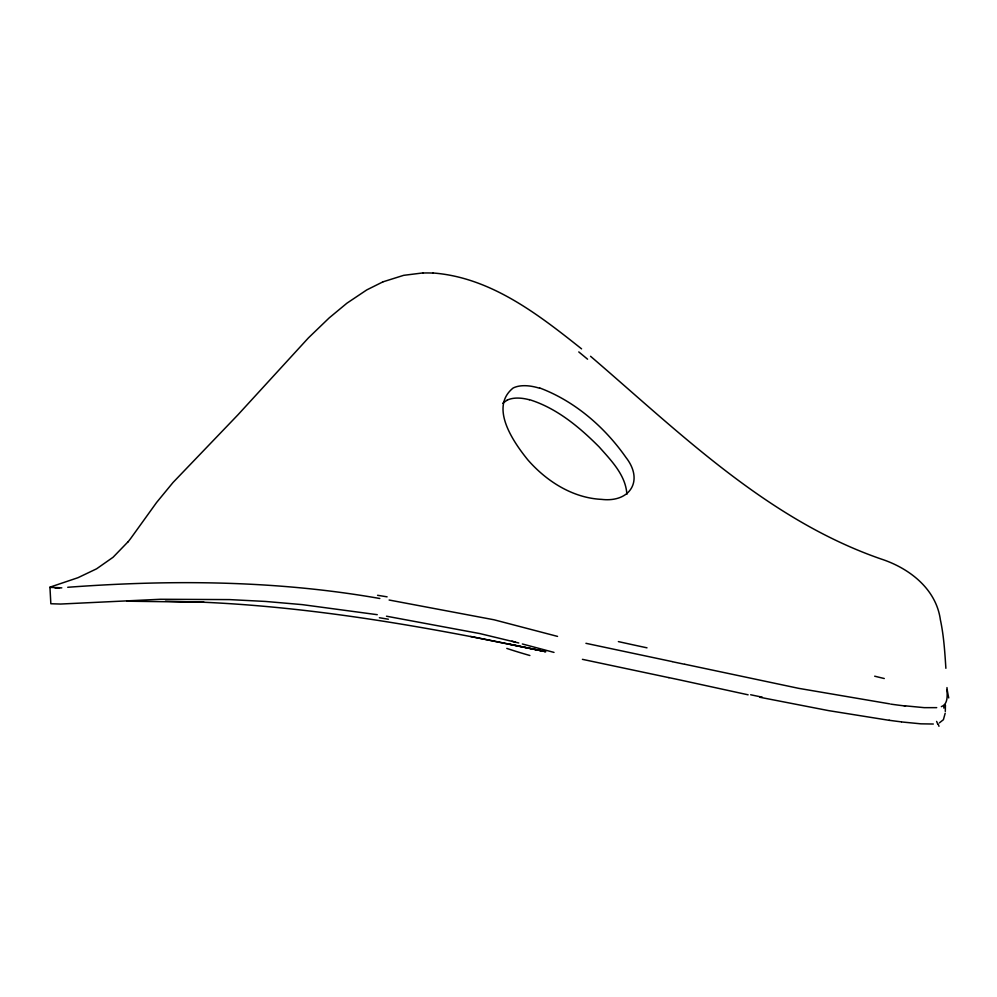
<?xml version="1.0" encoding="UTF-8"?>
<svg xmlns="http://www.w3.org/2000/svg" width="997" height="997" viewBox="0 0 997 997"><rect width="100%" height="100%" fill="white"/><g stroke="black" fill="none" stroke-linecap="round" stroke-linejoin="round"><path stroke-width="1.5" d="M626.864 494.338C625.854 475.245 611.149 460.477 599.172 446.943C579.282 426.99 556.625 408.047 529.295 399.598M377.265 614.688L302.178 604.618L265.414 601.44L229.547 599.596L160.405 599.272L60.58 604.045L50.847 603.746L49.937 587.158L77.953 577.712L96.572 568.826L113.06 557.273L127.952 541.894M945.306 711.434L945.418 705.091M945.181 713.254L943.399 719.709L939.373 722.875M502.687 403.287L507.299 400.034M382.86 281.889L366.759 289.915L346.931 303.188L329.197 317.893L308.434 337.883L237.971 414.789L173.042 482.473L156.629 502.438L130.781 538.343A165.851 98.578 -78.6 0 1 127.977 541.957M382.973 281.839L403.673 275.334L422.89 272.929M941.355 706.649C948.882 703.757 946.913 693.887 946.988 687.581M936.719 707.646L924.244 707.658L904.117 705.726M933.317 724.021L920.916 723.834L901.836 721.965M67.721 587.283C171.758 579.556 276.83 580.379 379.82 598.499M59.508 587.682L49.85 587.383M165.477 601.179L203.974 602.238L127.005 601.191M200.335 602.101C316.672 606.986 431.576 627.786 545.334 651.589L470.596 636.447M432.935 272.979C490.549 277.303 538.031 314.205 581.563 348.863M889.449 720.37L828.607 710.624L759.926 697.277M889.636 703.845L798.722 688.354L684.864 664.264M389.117 600.02L494.051 619.785L557.535 636.398M386.475 616.208L479.869 633.581L518.764 642.978M672.364 661.634L585.937 643.314M668.962 677.661L582.422 659.341M508.221 643.925L545.783 651.714M748.111 694.809L681.474 680.29A51.694 1.259 11.9 0 0 668.775 677.599M554.008 652.399L522.353 643.975M539.801 387.995C574.758 401.155 604.581 426.94 625.904 457.374C644.174 480.679 629.967 502.8 601.552 499.372C572.59 497.977 546.418 481.202 527.774 459.804C513.418 442.045 489.191 407.299 513.106 388.032A47.607 24.962 34 0 1 539.875 388.332M590.56 356.29C679.942 432.897 767.354 519.599 880.999 558.968C909.139 568.103 936.108 588.753 940.37 619.723C943.798 635.7 944.82 652.038 945.879 668.302M377.576 595.296A441.21 104.349 12.6 0 1 387.11 596.842M647.003 647.826A498.301 33.287 8.8 0 1 618.377 641.594M672.888 661.821A52.006 1.159 11.9 0 1 684.615 664.289M905.5 706.026A64.456 2.966 9.2 0 1 890.782 704.131M884.277 678.521A265.8 30.035 20.5 0 1 874.681 676.19M948.745 697.925A102.105 3.278 84 0 1 947.162 689.525M578.771 351.929A474.547 194.914 38.6 0 1 587.569 359.194M422.927 273.028A144.64 106.816 44.9 0 1 432.972 273.091M61.802 587.856A125.921 2.468 -5.1 0 1 55.122 588.093M943.835 705.776A176.818 14.706 77.4 0 1 943.86 708.107M936.607 721.404A279.496 38.484 29.4 0 1 937.741 724.258M938.115 724.233A243.991 29.175 22.6 0 1 938.975 726.302M901.375 721.865A64.705 2.817 9.2 0 1 889.062 720.27M762.344 697.202A374.299 34.035 9.3 0 1 750.666 694.759M529.868 655.503A505.641 45.326 7.1 0 1 506.8 648.411M515.113 642.056A327.589 1.57 14.9 0 1 511.922 641.171M379.371 617.729A439.665 99.463 12.4 0 1 388.356 619.224M507.336 400.071A44.354 23.317 34 0 1 529.357 399.772"/></g></svg>
